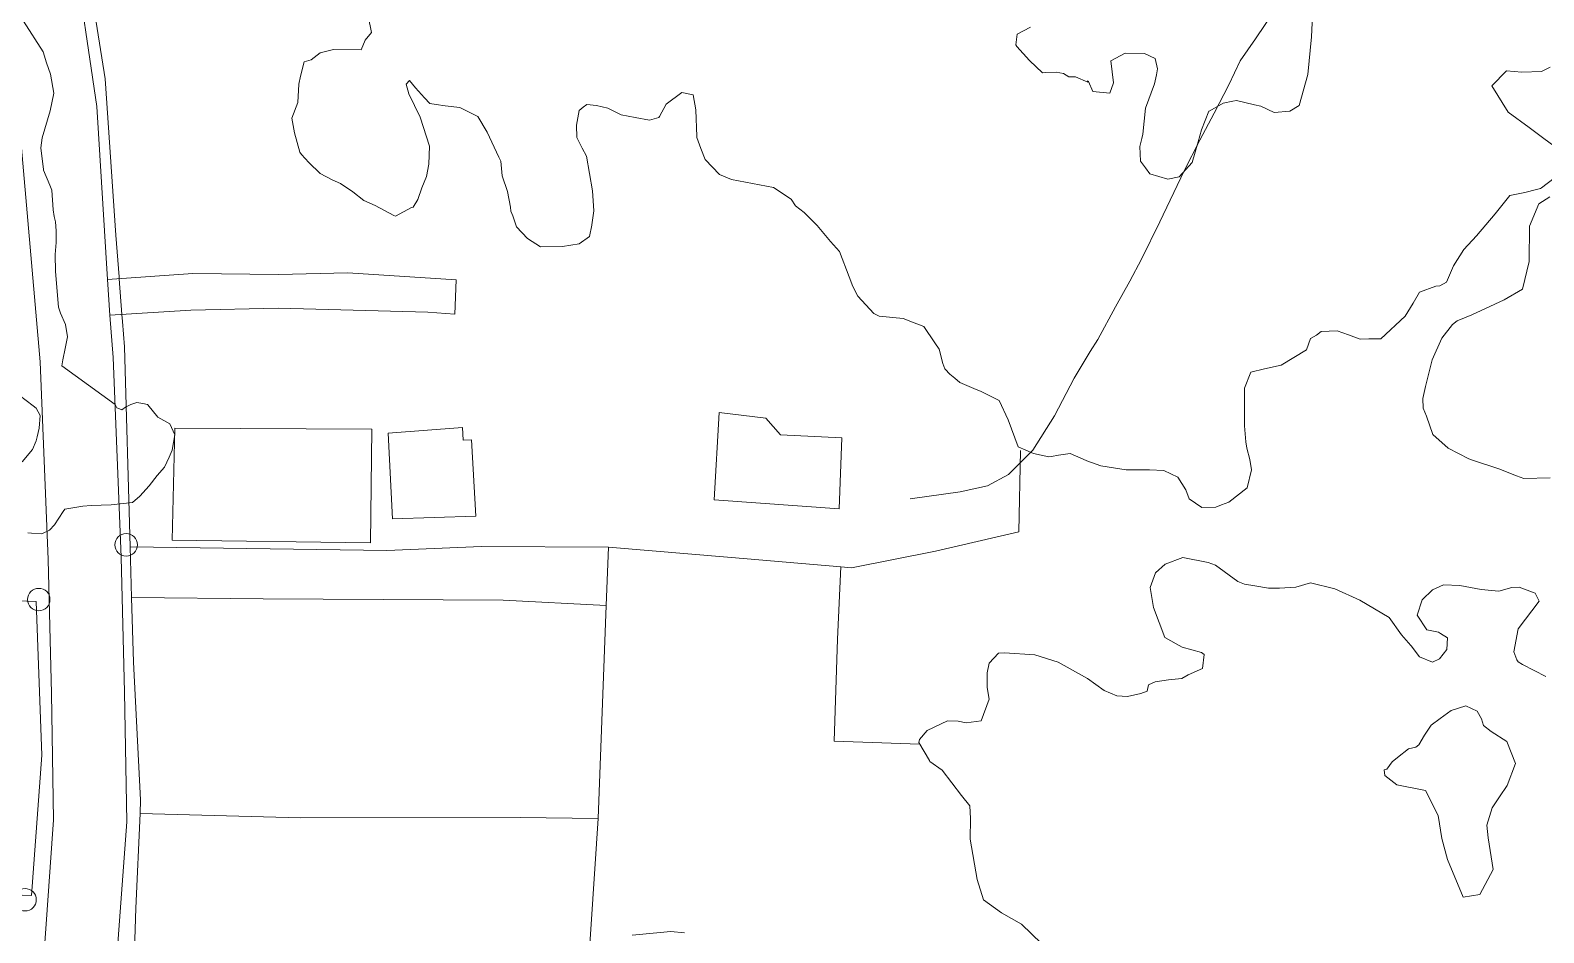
# Model space of a CAD drawing. Header units: metres. Extents: x 4652992 to 4879070, y 2074171 to 2309877.
# Drawn here: x 4654161.8 to 4654265.4, y 2307731.7 to 2307793.5 of the extents above; entities that cross this region are included whole.
import ezdxf

# ---------------------------------------------------------------- set-up
doc = ezdxf.new("R2010")
doc.units = ezdxf.units.M
doc.header["$MEASUREMENT"] = 0
doc.layers.get('0').update_dxf_attribs({"color": 4, "lineweight": 0})
for name, color, linetype, lineweight in [('Level 1', 2, 'Continuous', 0), ('Level 18', 5, 'Continuous', 0), ('Level 30', 5, 'Continuous', 0), ('Level 37', 3, 'Continuous', 0), ('Level 38', 3, 'Continuous', 0), ('Level 40', 1, 'Continuous', 0), ('Level 53', 5, 'Continuous', 0), ('Level 61', 4, 'Continuous', 0)]:
    doc.layers.add(name, color=color, linetype=linetype, lineweight=lineweight)

# ---------------------------------------------------------------- blocks, each defined once
blk = doc.blocks.new('POSTE')
at = {"color": 0, "linetype": 'ByBlock', "lineweight": -2}
blk.add_circle((0, 0), 0.77, dxfattribs=at)

msp = doc.modelspace()

# ---------------------------------------------------------------- linework, layer by layer
at = {"layer": 'Level 1'}
msp.add_polyline3d([(4654222.020876, 2307761.387045, 1343.72), (4654225.429512, 2307761.852111, 1343), (4654227.292747, 2307762.26039, 1342.54), (4654228.74282, 2307763.038547, 1342), (4654230.409368, 2307764.723952, 1341), (4654231.888141, 2307767.067874, 1340), (4654233.239828, 2307769.653281, 1338), (4654234.337892, 2307771.465062, 1336), (4654234.862142, 2307772.300655, 1335), (4654236.058655, 2307774.516638, 1333), (4654237.041385, 2307776.272903, 1332), (4654237.852184, 2307777.792066, 1331), (4654239.107282, 2307780.351301, 1329), (4654240.768064, 2307783.838162, 1327), (4654241.848155, 2307785.931874, 1326), (4654242.83144, 2307787.779141, 1325), (4654243.834828, 2307789.717521, 1324), (4654244.611299, 2307791.363637, 1323), (4654245.661715, 2307792.869432, 1322), (4654247.014423, 2307794.895478, 1321)], dxfattribs=at)
at = {"layer": 'Level 18', "color": 30}
for points in [[(4654158.520081, 2307801.584107, 1344.279018), (4654159.403895, 2307798.277543, 1344.791647), (4654160.955464, 2307787.756466, 1346.33308), (4654162.448486, 2307770.765085, 1348.626388), (4654162.992942, 2307757.218269, 1350.251862), (4654163.230392, 2307748.048325, 1351.138997), (4654163.372389, 2307739.414516, 1351.939737), (4654162.805322, 2307731.617983, 1352.820117), (4654161.011961, 2307706.540767, 1356.113772), (4654160.452804, 2307694.993306, 1357.450233), (4654159.297317, 2307676.434269, 1359.488676), (4654158.562503, 2307660.554671, 1360.616932), (4654157.201427, 2307645.266726, 1362.10546), (4654156.369616, 2307632.793815, 1363.256254), (4654155.67289, 2307621.25058, 1364.67296)], [(4654159.944027, 2307579.750751, 1369.842738), (4654160.739083, 2307590.838462, 1368.62285), (4654161.303919, 2307608.224928, 1366.480114), (4654161.671776, 2307620.312413, 1364.809011), (4654162.016816, 2307631.440102, 1363.300824), (4654162.034107, 2307631.997755, 1363.2324), (4654162.092959, 2307632.880236, 1363.144985), (4654162.860176, 2307644.384557, 1362.132636), (4654163.837697, 2307659.28406, 1360.745777), (4654164.293136, 2307676.211612, 1359.388858), (4654165.445285, 2307694.717029, 1357.438978), (4654166.003327, 2307706.241484, 1356.053653), (4654167.792369, 2307731.258301, 1352.938586), (4654168.375376, 2307739.273994, 1352.10997), (4654168.229327, 2307748.154153, 1351.207726), (4654167.990342, 2307757.383387, 1350.215191), (4654167.44112, 2307771.048812, 1348.587897), (4654167.228226, 2307773.945371, 1348.174951), (4654167.048122, 2307776.39579, 1347.843984), (4654166.326664, 2307788.249847, 1346.198855), (4654164.708034, 2307799.225656, 1344.698556), (4654164.115723, 2307801.584107, 1344.334425)]]:
    msp.add_polyline3d(points, dxfattribs=at)
at = {"layer": 'Level 30', "color": 1}
for points in [[(4654217.332603, 2307765.566772, 1347.185322), (4654217.142599, 2307760.688069, 1348.185322), (4654208.599144, 2307761.315172, 1348.185322), (4654208.933634, 2307767.283368, 1347.185322), (4654212.12598, 2307766.901342, 1347.185322), (4654213.126752, 2307765.769336, 1347.185322), (4654217.332603, 2307765.566772, 1347.185322)], [(4654185.166243, 2307766.14737, 1352.281958), (4654185.06473, 2307758.361138, 1352.491959), (4654171.48177, 2307758.542421, 1353.611958), (4654171.666583, 2307766.226072, 1353.821959), (4654185.166243, 2307766.14737, 1352.281958)], [(4654191.36, 2307766.272226, 1349.685322), (4654191.417612, 2307765.397781, 1349.825322), (4654191.968644, 2307765.418224, 1349.965322), (4654192.277882, 2307760.204415, 1350.185322), (4654186.580684, 2307760.011919, 1350.685322), (4654186.26981, 2307765.87929, 1350.545322), (4654191.36, 2307766.272226, 1349.685322)], [(4654162.185698, 2307754.358974, 1353.835774), (4654162.561514, 2307743.82978, 1354.535774), (4654161.853868, 2307734.228583, 1354.485774), (4654150.216089, 2307734.626097, 1356.935774), (4654150.101584, 2307733.941732, 1356.935774), (4654141.262211, 2307734.823503, 1356.935774), (4654141.700055, 2307740.334262, 1356.935774), (4654148.893247, 2307739.551699, 1356.935774), (4654149.067276, 2307743.608566, 1352.735774), (4654148.703145, 2307743.527005, 1352.735774), (4654148.84211, 2307744.771161, 1352.735774), (4654150.207276, 2307744.653078, 1352.935774), (4654150.502756, 2307754.764987, 1352.935774), (4654162.185698, 2307754.358974, 1353.835774)]]:
    msp.add_polyline3d(points, dxfattribs=at)
at = {"layer": 'Level 37'}
for points in [[(4654161.909729, 2307816.240906, 1342.0212), (4654165.875094, 2307796.606223, 1346.0853), (4654166.890306, 2307790.131386, 1346.7853), (4654167.619886, 2307779.428388, 1348.2853), (4654167.846716, 2307776.572286, 1348.6966)], [(4654168.088791, 2307773.524219, 1349.135448), (4654168.226614, 2307771.788829, 1349.385322), (4654168.611283, 2307758.090206, 1350.971434), (4654168.708729, 2307754.620036, 1351.373233), (4654168.832922, 2307750.197321, 1351.885322), (4654169.328526, 2307740.778904, 1353.085322), (4654169.286697, 2307739.831189, 1353.212934), (4654169.000744, 2307733.352351, 1354.085322), (4654168.000468, 2307701.644007, 1358.368717)], [(4654168.708729, 2307754.620036, 1351.8853), (4654177.709902, 2307754.545453, 1351.6853), (4654194.15658, 2307754.441983, 1350.6853), (4654201.200756, 2307754.077164, 1350.0853), (4654201.35265, 2307758.08272, 1349.7853), (4654209.768121, 2307757.374432, 1348.6853), (4654217.253302, 2307756.720954, 1347.502906), (4654217.997806, 2307756.655957, 1347.3853), (4654223.74073, 2307757.79322, 1346.5853), (4654229.444734, 2307759.11398, 1344.3853), (4654229.553999, 2307764.697966, 1343.0853)], [(4654168.611283, 2307758.090206, 1350.971434), (4654186.188192, 2307757.849001, 1350.75), (4654192.656488, 2307758.119201, 1350.75), (4654201.35265, 2307758.08272, 1349.7853)], [(4654217.253302, 2307756.720954, 1347.5029), (4654217.042234, 2307751.773032, 1349.0358), (4654216.807084, 2307744.78904, 1350.6358), (4654222.669418, 2307744.594532, 1350.1358)], [(4654169.286697, 2307739.831189, 1353.212934), (4654180.27801, 2307739.538567, 1353.735774), (4654195.306101, 2307739.566956, 1353.735774), (4654200.646651, 2307739.491037, 1353.535774), (4654201.200756, 2307754.077164, 1350.0853)], [(4654200.646651, 2307739.491037, 1353.535774), (4654199.427319, 2307720.899475, 1356.135774), (4654198.506307, 2307710.217198, 1356.635774), (4654198.317393, 2307706.613726, 1357.035774), (4654208.752876, 2307706.217636, 1355.628083)]]:
    msp.add_polyline3d(points, dxfattribs=at)
at = {"layer": 'Level 38'}
for p, q in [((4654167.846716, 2307776.572286, 1348.696565), (4654167.856127, 2307776.453784, 1348.713627)), ((4654167.856127, 2307776.453784, 1348.713627), (4654168.051122, 2307773.998526, 1349.067154)), ((4654168.051122, 2307773.998526, 1349.067154), (4654168.088791, 2307773.524219, 1349.135448))]:
    msp.add_line(p, q, dxfattribs=at)
at = {"layer": 'Level 40', "color": 3, "elevation": 1341.2726, "flags": 128}
msp.add_lwpolyline([(4654261.583385, 2307738.180935), (4654261.494665, 2307739.039451), (4654261.842194, 2307740.231373), (4654262.36055, 2307740.968815), (4654262.889159, 2307741.756744), (4654263.460261, 2307743.271822), (4654262.867104, 2307744.756223), (4654261.79597, 2307745.442647), (4654261.250512, 2307745.866641), (4654261.130278, 2307746.310945), (4654260.817965, 2307746.846077), (4654260.04965, 2307747.209407), (4654259.036456, 2307746.885983), (4654258.295972, 2307746.350562), (4654257.677182, 2307745.895956), (4654257.219665, 2307745.199018), (4654256.822993, 2307744.54248), (4654256.630163, 2307744.370743), (4654256.133807, 2307744.259517), (4654255.383007, 2307743.673558), (4654255.007602, 2307743.380576), (4654254.641708, 2307742.875506), (4654254.450084, 2307742.828208), (4654254.4987, 2307742.431088), (4654255.31688, 2307741.795039), (4654257.289855, 2307741.401697), (4654258.155679, 2307739.705136), (4654258.414441, 2307738.129543), (4654258.805198, 2307736.685237), (4654259.860998, 2307734.1097), (4654261.005601, 2307734.301956), (4654261.931678, 2307736.009348), (4654261.583385, 2307738.180935)], dxfattribs=at)
at = {"layer": 'Level 40', "color": 3}
for points in [[(4654266.089034, 2307783.324122, 1333.64), (4654265.223688, 2307782.668711, 1333.64), (4654265.154348, 2307782.616193, 1333.64), (4654264.884507, 2307782.548904, 1333.64), (4654264.099189, 2307782.35307, 1333.64), (4654263.0543, 2307782.140498, 1333.64), (4654262.050825, 2307780.8961, 1334.04), (4654260.778086, 2307779.378903, 1336.44), (4654259.906544, 2307778.45171, 1336.44), (4654259.206219, 2307777.33309, 1336.44), (4654258.718097, 2307776.224566, 1336.44), (4654258.277664, 2307775.962782, 1336.44), (4654257.999748, 2307775.935459, 1337.64), (4654256.868582, 2307775.532713, 1337.64), (4654256.452766, 2307774.777979, 1337.64), (4654255.905403, 2307773.892392, 1337.64), (4654254.24113, 2307772.344814, 1339.64), (4654253.409851, 2307772.326966, 1339.64), (4654252.821896, 2307772.314342, 1339.64), (4654252.020875, 2307772.602703, 1340.2501), (4654251.246367, 2307772.881519, 1340.84), (4654250.140777, 2307772.841151, 1340.84), (4654249.828499, 2307772.590518, 1340.84), (4654249.415779, 2307772.359903, 1340.84), (4654249.15218, 2307771.578095, 1340.84), (4654247.416917, 2307770.530808, 1341.64), (4654246.271634, 2307770.290211, 1341.64), (4654245.337215, 2307770.05968, 1341.64), (4654244.902152, 2307768.948134, 1341.64), (4654244.893953, 2307766.382894, 1343.24), (4654244.9808, 2307765.273612, 1343.24), (4654245.049652, 2307764.843891, 1343.24), (4654245.257774, 2307764.074401, 1343.24), (4654245.375922, 2307763.374833, 1343.24), (4654245.07157, 2307762.135435, 1343.24), (4654243.827619, 2307761.159405, 1344.04), (4654243.314087, 2307760.965998, 1344.04), (4654242.925588, 2307760.819682, 1344.04), (4654241.980467, 2307760.783269, 1346.04), (4654241.113486, 2307761.370667, 1346.04), (4654240.87572, 2307761.9881, 1346.04), (4654240.329226, 2307762.874345, 1346.04), (4654239.381962, 2307763.322265, 1346.04), (4654238.403483, 2307763.361848, 1346.04), (4654236.806964, 2307763.376556, 1347.24), (4654235.072097, 2307763.647278, 1349.24), (4654234.092969, 2307763.992058, 1349.24), (4654234.058787, 2307764.004094, 1349.24), (4654232.966301, 2307764.479912, 1349.24), (4654232.170349, 2307764.380519, 1349.24), (4654231.682671, 2307764.271287, 1349.24), (4654231.500018, 2307764.251959, 1349.24), (4654230.450697, 2307764.495394, 1349.64), (4654229.414727, 2307764.952298, 1349.64), (4654228.709334, 2307766.793227, 1348.84), (4654228.097761, 2307768.10567, 1348.84), (4654226.867618, 2307768.732596, 1348.44), (4654226.362535, 2307768.942626, 1348.44), (4654225.419863, 2307769.334619, 1348.44), (4654225.058019, 2307769.633971, 1348.44), (4654224.721066, 2307769.912729, 1348.44), (4654224.398968, 2307770.259093, 1348.44), (4654224.381382, 2307770.290846, 1348.44), (4654224.240211, 2307770.635455, 1348.44), (4654224.001853, 2307771.623266, 1348.44), (4654223.702604, 2307772.059224, 1348.1027), (4654222.937173, 2307773.17433, 1347.24), (4654222.174544, 2307773.475582, 1346.5849), (4654221.540139, 2307773.726182, 1346.04), (4654219.889157, 2307773.895076, 1346.04), (4654219.522902, 2307774.063542, 1346.1853), (4654218.435785, 2307775.245423, 1346.1853), (4654218.082065, 2307775.92371, 1346.1853), (4654217.834915, 2307776.57612, 1345.1853), (4654217.17985, 2307778.320374, 1344.6853), (4654216.557332, 2307779.006937, 1344.6853), (4654215.633922, 2307780.102968, 1344.6853), (4654214.752483, 2307780.986454, 1344.6853), (4654214.165294, 2307781.441531, 1344.44), (4654213.869238, 2307781.88652, 1344.44), (4654212.645838, 2307782.697251, 1344.44), (4654209.772505, 2307783.238634, 1343.24), (4654208.9591, 2307783.590001, 1343.24), (4654207.965644, 2307784.608069, 1343.24), (4654207.682832, 2307785.368234, 1343.0388), (4654207.403312, 2307786.11955, 1342.84), (4654207.400584, 2307786.185055, 1342.7983), (4654207.324881, 2307788.00266, 1341.64), (4654207.157966, 2307789.04716, 1341.64), (4654206.366678, 2307789.204863, 1341.64), (4654205.316205, 2307788.402992, 1341.64), (4654204.852729, 2307787.562961, 1341.64), (4654204.813533, 2307787.49192, 1341.64), (4654204.157458, 2307787.313535, 1341.387), (4654203.172331, 2307787.47811, 1341.387), (4654202.228034, 2307787.666312, 1341.387), (4654201.304238, 2307788.120916, 1341.387), (4654200.529391, 2307788.309157, 1341.387), (4654199.864894, 2307788.373972, 1341.387), (4654199.62652, 2307788.190234, 1341.387), (4654199.342096, 2307787.971001, 1341.387), (4654199.168231, 2307786.971263, 1342.587), (4654199.182712, 2307786.111488, 1343.387), (4654199.555039, 2307785.397324, 1344.2873), (4654199.8444, 2307784.842297, 1344.987), (4654200.256423, 2307782.46092, 1345.787), (4654200.348752, 2307781.097328, 1345.787), (4654200.22219, 2307780.147263, 1345.787), (4654200.216489, 2307780.119336, 1345.787), (4654200.057245, 2307779.339352, 1345.787), (4654199.348939, 2307778.84152, 1345.787), (4654198.201024, 2307778.666731, 1345.787), (4654196.700126, 2307778.62364, 1346.587), (4654195.80865, 2307779.204513, 1346.587), (4654195.060398, 2307779.992019, 1346.587), (4654194.810631, 2307780.747351, 1346.587), (4654194.668574, 2307781.071426, 1347.387), (4654194.656704, 2307781.340644, 1347.387), (4654194.44075, 2307782.42412, 1347.387), (4654194.088942, 2307783.501085, 1347.387), (4654193.9891, 2307784.494242, 1347.387), (4654193.860322, 2307784.765929, 1347.2772), (4654193.051062, 2307786.473241, 1346.587), (4654192.41937, 2307787.560726, 1345.387), (4654191.187789, 2307788.177113, 1343.387), (4654190.180189, 2307788.283399, 1342.987), (4654189.54993, 2307788.388691, 1342.987), (4654189.133696, 2307788.458227, 1342.987), (4654188.770872, 2307788.834236, 1342.987), (4654188.147225, 2307789.510757, 1344.187), (4654187.732751, 2307790.026817, 1346.187), (4654187.501795, 2307789.780642, 1347.387), (4654187.691235, 2307789.115825, 1348.587), (4654188.473875, 2307787.504815, 1349.387), (4654189.112417, 2307785.523827, 1350.187), (4654189.062688, 2307784.296401, 1350.187), (4654188.891232, 2307783.457343, 1350.187), (4654188.573314, 2307782.682271, 1350.1853), (4654188.309752, 2307781.869495, 1351.1853), (4654187.988894, 2307781.351591, 1351.1853), (4654187.875833, 2307781.321627, 1351.1853), (4654186.78392, 2307780.73053, 1351.1853), (4654186.66144, 2307780.767806, 1351.1853), (4654185.38881, 2307781.472326, 1351.1853), (4654184.606635, 2307781.810518, 1351.6853), (4654183.856864, 2307782.393494, 1351.6853), (4654183.003254, 2307782.963545, 1351.6853), (4654182.450027, 2307783.215809, 1351.6853), (4654181.616058, 2307783.653069, 1351.6853), (4654180.846186, 2307784.402516, 1351.6853), (4654180.349381, 2307784.949161, 1351.6853), (4654180.232762, 2307785.120856, 1351.6853), (4654179.851462, 2307786.443165, 1351.6853), (4654179.677838, 2307787.453116, 1351.6853), (4654180.082064, 2307788.526088, 1351.6853), (4654180.152978, 2307789.777495, 1350.6853), (4654180.262276, 2307790.312017, 1350.6853), (4654180.517028, 2307791.291982, 1350.6853), (4654181.000293, 2307791.426745, 1350.1853), (4654181.612445, 2307791.907079, 1349.6853), (4654182.54027, 2307792.137576, 1348.6853), (4654184.425274, 2307792.115767, 1348.6853), (4654184.689745, 2307792.782356, 1346.1853), (4654185.127022, 2307793.311554, 1346.1853), (4654184.700903, 2307795.42747, 1344.6853)], [(4654230.243084, 2307793.663554, 1334.987), (4654229.344379, 2307793.200646, 1334.987), (4654229.240337, 2307792.454172, 1334.987), (4654229.316462, 2307792.339803, 1335.6853), (4654230.185599, 2307791.397511, 1335.6853), (4654231.075411, 2307790.552285, 1335.6853), (4654231.304298, 2307790.561825, 1335.6853), (4654232.006023, 2307790.5878, 1335.6853), (4654232.497325, 2307790.489888, 1335.6853), (4654232.862375, 2307790.263627, 1335.6853), (4654233.324159, 2307790.269895, 1334.6853), (4654234.180038, 2307789.903056, 1334.6853), (4654234.143447, 2307790.010064, 1333.24), (4654234.226148, 2307789.950188, 1333.24), (4654234.524144, 2307789.268025, 1333.24), (4654235.688246, 2307789.160585, 1333.24), (4654235.936145, 2307789.854911, 1333.0029), (4654235.754786, 2307791.36074, 1332.44), (4654236.730944, 2307791.886081, 1331.64), (4654238.041943, 2307791.874404, 1331.64), (4654238.786649, 2307791.538802, 1331.64), (4654238.952855, 2307790.819302, 1331.64), (4654238.869147, 2307790.408198, 1331.64), (4654238.745283, 2307789.799881, 1331.64), (4654238.12899, 2307788.129201, 1332.84), (4654237.934271, 2307786.349281, 1334.84), (4654237.860911, 2307786.039998, 1334.9864), (4654237.733879, 2307785.504443, 1335.24), (4654237.778705, 2307784.501443, 1335.24), (4654238.118387, 2307784.033043, 1335.24), (4654238.410734, 2307783.629914, 1335.24), (4654239.643082, 2307783.260044, 1335.24), (4654240.421961, 2307783.415469, 1335.24), (4654241.311176, 2307784.418724, 1335.24), (4654241.516883, 2307785.123272, 1335.24), (4654241.715518, 2307785.820077, 1335.24), (4654241.952595, 2307786.651737, 1335.24), (4654242.459349, 2307787.917488, 1335.24), (4654242.520442, 2307787.951617, 1335.24), (4654243.442923, 2307788.466947, 1335.24), (4654244.10099, 2307788.605154, 1335.24), (4654244.353566, 2307788.658199, 1335.24), (4654245.584433, 2307788.366929, 1335.24), (4654246.016869, 2307788.264598, 1335.24), (4654246.925673, 2307787.834992, 1335.24), (4654248.003675, 2307787.930771, 1335.24), (4654248.639416, 2307788.301052, 1335.24), (4654249.232239, 2307790.437373, 1334.84), (4654249.494625, 2307793.004898, 1332.04), (4654249.607873, 2307795.42856, 1329.24)], [(4654161.308898, 2307794.088238, 1350.2323), (4654162.647316, 2307791.975376, 1352.2323), (4654162.875423, 2307791.221111, 1352.2323), (4654163.156038, 2307790.456368, 1352.2323), (4654163.381922, 2307789.157259, 1352.2323), (4654163.135261, 2307787.952292, 1352.2323), (4654162.591647, 2307786.097579, 1352.2323), (4654162.504726, 2307785.405995, 1352.2323), (4654162.682616, 2307783.917686, 1352.4323), (4654162.666847, 2307783.885833, 1352.6323), (4654163.10647, 2307782.854208, 1352.7323), (4654163.239036, 2307782.503242, 1353.0323), (4654163.34908, 2307781.173758, 1353.0323), (4654163.412821, 2307780.708068, 1353.1323), (4654163.497981, 2307780.347153, 1353.2323), (4654163.537482, 2307779.740112, 1353.2323), (4654163.534134, 2307778.923716, 1353.2323), (4654163.478341, 2307778.117758, 1353.2323), (4654163.499818, 2307776.936227, 1353.4323), (4654163.710222, 2307774.497958, 1353.4323), (4654163.844992, 2307774.089846, 1353.4323), (4654164.177681, 2307773.315487, 1353.4323), (4654164.331648, 2307772.467807, 1353.4323), (4654164.170998, 2307771.682826, 1353.4323), (4654164.010345, 2307770.897829, 1353.4323), (4654163.924662, 2307770.479158, 1353.4323), (4654167.583959, 2307767.844163, 1361.0323), (4654167.697328, 2307767.605783, 1361.0323), (4654167.998316, 2307767.491838, 1361.0323), (4654168.050248, 2307767.481485, 1361.0323), (4654168.300405, 2307767.647399, 1361.0323), (4654168.665031, 2307767.844437, 1361.0323), (4654169.070981, 2307767.979292, 1361.0323), (4654169.486439, 2307767.896473, 1361.0323), (4654169.798033, 2307767.834358, 1361.0323), (4654169.812375, 2307767.825281, 1360.587), (4654170.494346, 2307766.974821, 1360.587), (4654171.33474, 2307766.508413, 1360.587), (4654171.670109, 2307765.769072, 1360.587), (4654171.493097, 2307764.720883, 1360.587), (4654171.282377, 2307764.239822, 1360.587), (4654170.955652, 2307763.557703, 1360.587), (4654170.463772, 2307762.983221, 1360.587), (4654169.906537, 2307762.272301, 1360.587), (4654169.265714, 2307761.563206, 1360.187), (4654168.778071, 2307761.131771, 1359.8077), (4654167.317762, 2307760.970557, 1358.987), (4654165.947884, 2307760.913305, 1357.3015), (4654165.367161, 2307760.889034, 1356.587), (4654164.128195, 2307760.673239, 1355.387), (4654164.019755, 2307760.505666, 1355.2609), (4654163.439925, 2307759.609653, 1354.587), (4654163.097354, 2307759.226076, 1354.587), (4654162.559514, 2307758.994393, 1354.587), (4654161.84862, 2307759.02315, 1354.587), (4654161.604754, 2307759.045204, 1354.587)], [(4654265.824163, 2307790.944733, 1325.64), (4654265.229513, 2307790.638331, 1325.64), (4654263.888135, 2307790.586962, 1325.64), (4654262.844085, 2307790.688796, 1325.64), (4654261.834012, 2307789.665682, 1327.24), (4654262.946758, 2307787.850554, 1330.44), (4654264.382597, 2307786.79465, 1333.24), (4654265.381487, 2307786.048435, 1333.4775), (4654266.064603, 2307785.538117, 1333.64)], [(4654265.815201, 2307762.827552, 1337.1853), (4654264.016573, 2307762.778696, 1337.1853), (4654263.519855, 2307762.963058, 1337.1853), (4654262.302834, 2307763.4336, 1339.1853), (4654260.577162, 2307763.996453, 1339.1853), (4654260.251403, 2307764.111152, 1339.1853), (4654258.846562, 2307764.860515, 1339.1853), (4654257.799486, 2307765.78765, 1339.1853), (4654257.366448, 2307767.036644, 1339.1853), (4654257.133473, 2307767.577405, 1338.6853), (4654257.110044, 2307768.246189, 1338.6853), (4654257.28364, 2307769.074647, 1337.6853), (4654257.751828, 2307770.90065, 1337.6853), (4654258.413724, 2307772.381197, 1336.6853), (4654259.137943, 2307773.325942, 1336.6853), (4654259.465032, 2307773.561317, 1336.44), (4654260.470057, 2307773.987959, 1336.44), (4654262.670071, 2307774.998637, 1334.84), (4654263.927583, 2307775.74612, 1334.84), (4654264.393759, 2307777.627676, 1332.44), (4654264.408921, 2307780.054131, 1329.64), (4654265.048217, 2307781.574069, 1329.1198), (4654265.799145, 2307782.045968, 1328.84)], [(4654161.210709, 2307763.913628, 1354.587), (4654161.913058, 2307764.759588, 1354.587), (4654162.173286, 2307765.341541, 1354.587), (4654162.244687, 2307765.632871, 1354.587), (4654162.387215, 2307766.214407, 1354.587), (4654162.458633, 2307767.080452, 1354.587), (4654162.175795, 2307767.594574, 1354.587), (4654161.962332, 2307767.756143, 1354.5064), (4654160.05755, 2307769.197873, 1353.787)], [(4654230.998285, 2307730.930629, 1357.24), (4654229.622933, 2307732.269586, 1357.24), (4654228.254036, 2307733.031648, 1357.24), (4654227.021701, 2307733.929509, 1357.24), (4654226.597083, 2307735.31844, 1357.24), (4654226.1228, 2307738.07292, 1356.04), (4654226.137953, 2307739.484878, 1356.04), (4654226.098923, 2307740.36339, 1356.04), (4654225.535159, 2307741.074405, 1356.04), (4654224.19554, 2307742.814122, 1354.84), (4654223.349416, 2307743.399907, 1354.1991), (4654223.333384, 2307743.461455, 1354.1853), (4654222.602127, 2307744.709366, 1352.1853), (4654222.641633, 2307744.903197, 1352.1853), (4654223.170799, 2307745.520457, 1352.1853), (4654224.574135, 2307746.17236, 1352.1853), (4654225.301086, 2307746.1564, 1352.1853), (4654225.849075, 2307746.04715, 1352.1853), (4654226.870157, 2307746.17535, 1352.1853), (4654227.410892, 2307747.662034, 1352.1853), (4654227.276153, 2307748.469635, 1352.1853), (4654227.276843, 2307749.462038, 1352.1853), (4654227.413886, 2307750.134589, 1352.1853), (4654228.051762, 2307750.807264, 1352.1853), (4654228.456345, 2307750.826587, 1352.1853), (4654230.533075, 2307750.693327, 1352.1853), (4654232.133504, 2307750.193503, 1352.1853), (4654234.155358, 2307749.06984, 1352.1853), (4654235.28963, 2307748.249373, 1352.1853), (4654236.168656, 2307747.896585, 1352.1853), (4654236.896033, 2307747.857557, 1352.1853), (4654237.809341, 2307748.06218, 1352.1853), (4654238.235438, 2307748.2028, 1352.1853), (4654238.333939, 2307748.642832, 1351.1853), (4654238.778213, 2307748.854587, 1351.1853), (4654239.688603, 2307748.998861, 1350.1853), (4654240.618122, 2307749.085519, 1349.6853), (4654241.032401, 2307749.33042, 1348.6853), (4654242.018206, 2307749.761051, 1348.6853), (4654242.143707, 2307750.730388, 1347.1853), (4654241.953125, 2307750.870054, 1347.1853), (4654240.621873, 2307751.234988, 1347.1853), (4654239.442535, 2307751.885473, 1347.1853), (4654238.670625, 2307753.933551, 1347.1853), (4654238.439733, 2307755.310464, 1347.1853), (4654238.81045, 2307756.322683, 1347.1853), (4654239.468317, 2307756.897463, 1347.1853), (4654240.671508, 2307757.361777, 1347.1853), (4654242.414922, 2307757.014243, 1347.1853), (4654242.905997, 2307756.83124, 1347.4668), (4654244.441891, 2307755.718596, 1347.64), (4654244.890342, 2307755.538413, 1348.4189), (4654245.597543, 2307755.418423, 1348.6003), (4654246.531585, 2307755.259946, 1348.84), (4654247.303783, 2307755.270701, 1348.84), (4654248.414588, 2307755.323749, 1348.84), (4654249.409759, 2307755.619427, 1348.84), (4654251.09043, 2307755.229505, 1348.84), (4654252.801702, 2307754.449214, 1348.84), (4654254.81118, 2307753.263889, 1346.8342), (4654255.647719, 2307752.062731, 1344.84), (4654256.274629, 2307751.339213, 1343.686), (4654256.299623, 2307751.310367, 1343.64), (4654256.873654, 2307750.570431, 1342.04), (4654257.758623, 2307750.204983, 1341.24), (4654258.241083, 2307750.421411, 1341.24), (4654258.748854, 2307751.070432, 1341.24), (4654258.787266, 2307751.875524, 1341.24), (4654258.325216, 2307752.156036, 1341.24), (4654258.173979, 2307752.247853, 1341.24), (4654257.39144, 2307752.403849, 1341.24), (4654256.719749, 2307753.412988, 1341.24), (4654257.060038, 2307754.470435, 1341.24), (4654257.760589, 2307755.14347, 1341.24), (4654258.520436, 2307755.492107, 1341.24), (4654259.640553, 2307755.456362, 1341.24), (4654261.090365, 2307755.172872, 1340.04), (4654262.320503, 2307755.05287, 1340.04), (4654263.189803, 2307755.317829, 1340.04), (4654263.696532, 2307755.342031, 1340.04), (4654264.805241, 2307754.933203, 1340.04), (4654265.06912, 2307754.379746, 1340.04), (4654263.622657, 2307752.486432, 1340.44), (4654263.32913, 2307750.912444, 1341.0042), (4654263.532612, 2307750.369364, 1340.6853), (4654263.632289, 2307750.21143, 1339.6853), (4654263.921179, 2307750.032253, 1339.6853), (4654265.516222, 2307749.214696, 1339.6853)], [(4654202.971464, 2307731.512125, 1357.6853), (4654205.623899, 2307731.754198, 1357.6853), (4654206.556309, 2307731.667616, 1357.6853)]]:
    msp.add_polyline3d(points, dxfattribs=at)
at = {"layer": 'Level 53', "color": 212}
msp.add_polyline3d([(4654167.228226, 2307773.945371, 1348.174951), (4654172.754359, 2307774.302334, 1347.169323), (4654178.761636, 2307774.423444, 1346.285934), (4654188.980253, 2307774.15208, 1344.76622), (4654190.828579, 2307774.025788, 1344.641031), (4654190.926246, 2307776.364195, 1344.659716), (4654183.520189, 2307776.843613, 1345.362599), (4654178.772877, 2307776.734203, 1346.219378), (4654172.909289, 2307776.816469, 1347.178225), (4654167.048122, 2307776.39579, 1347.843984)], dxfattribs=at)

# ---------------------------------------------------------------- block references
at = {"layer": 'Level 61', "zscale": 0.1}
for p in [(4654168.337178, 2307758.235208, 1349.910824), (4654162.349619, 2307754.482359, 1351.110824), (4654161.414177, 2307733.935995, 1352.410824)]:
    msp.add_blockref('POSTE', p, dxfattribs=at)

doc.saveas('drawing.dxf')
